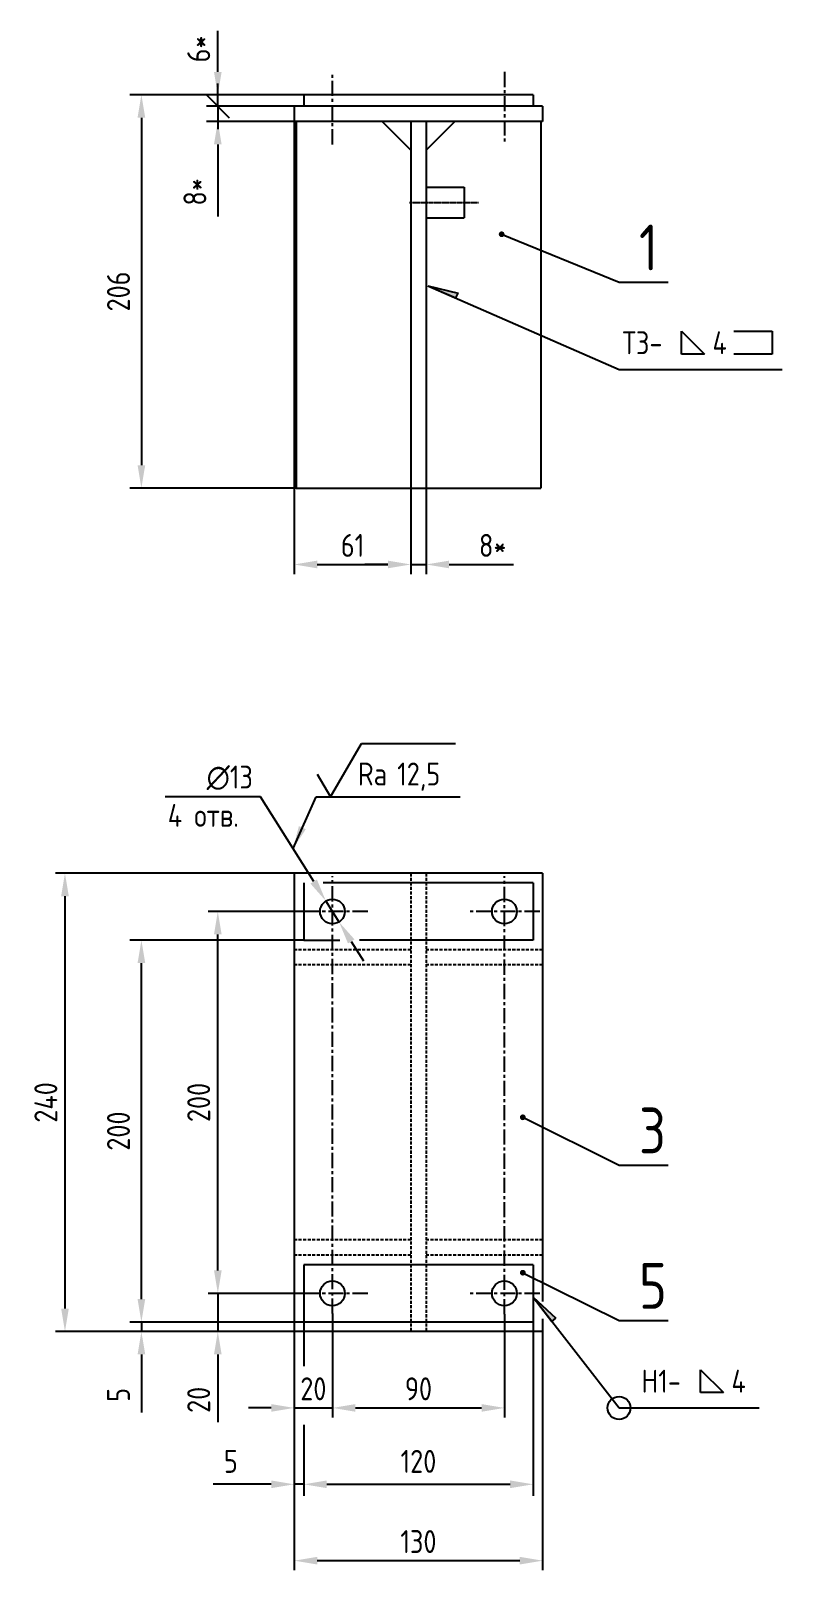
# Model space of a CAD drawing. Header units: millimetres. Extents: x -25976 to -4798, y -663 to 15440.
# Drawn here: x -8041 to -7648, y 6711 to 7517 of the extents above; entities that cross this region are included whole.
import ezdxf

# ---------------------------------------------------------------- set-up
doc = ezdxf.new("R2010")
doc.units = ezdxf.units.MM
doc.header["$LTSCALE"] = 0.25
for name, pattern in [('CENTER', [50.8, 31.75, -6.35, 6.35, -6.35]), ('CENTERX2', [4, 2.5, -0.5, 0.5, -0.5]), ('HIDDEN', [9.525, 6.35, -3.175])]:
    doc.linetypes.add(name, pattern=pattern)
for name, color, linetype in [('Bord', 1, 'Continuous'), ('Cen', 5, 'CENTER'), ('CEN2', 5, 'CENTERX2'), ('Con', 6, 'Continuous'), ('Cont', 6, 'Continuous'), ('Dim', 7, 'Continuous'), ('Hide', 2, 'HIDDEN'), ('Text', 3, 'Continuous')]:
    doc.layers.add(name, color=color, linetype=linetype)
doc.styles.add('Style1', font='romans.shx', dxfattribs={"width": 0.8})
doc.dimstyles.new('Dia_4', dxfattribs={"dimscale": 4, "dimtxt": 3, "dimasz": 3, "dimexe": 1.25, "dimexo": 0, "dimgap": 1, "dimtad": 1, "dimtoh": 1, "dimdec": 3, "dimtxsty": 'Style1', "dimcen": 2.5, "dimclrt": 3, "dimadec": 0, "dimazin": 0, "dimtfac": 1, "dimtdec": 3, "dimtmove": 0, "dimatfit": 2, "dimfxl": 1, "dimarcsym": 0})
doc.dimstyles.new('LIN 4', dxfattribs={"dimscale": 4, "dimtxt": 3, "dimasz": 3, "dimexe": 1.5, "dimexo": 0, "dimgap": 1.5, "dimtad": 1, "dimdec": 0, "dimrnd": 1, "dimdsep": 46, "dimtxsty": 'Style1', "dimcen": 0, "dimdle": 2, "dimclrd": 256, "dimclrt": 3, "dimaunit": 1, "dimadec": 0, "dimazin": 0, "dimtfac": 0.666667, "dimtdec": 0, "dimtmove": 0, "dimatfit": 2, "dimfxl": 1, "dimtvp": 0.833333, "dimtolj": 1, "dimtzin": 0, "dimarcsym": 0})
doc.dimstyles.new('LIN4', dxfattribs={"dimscale": 4, "dimtxt": 3, "dimasz": 3, "dimexe": 1.25, "dimexo": 0, "dimgap": 1, "dimtad": 1, "dimdec": 0, "dimzin": 13, "dimdsep": 46, "dimtxsty": 'Style1', "dimcen": 2.5, "dimclrt": 3, "dimadec": 0, "dimazin": 0, "dimtfac": 1, "dimtofl": 0, "dimtmove": 1, "dimatfit": 3, "dimfxl": 1, "dimtolj": 1, "dimtzin": 13, "dimarcsym": 0})
doc.dimstyles.new('Lin4_', dxfattribs={"dimscale": 4, "dimtxt": 3, "dimasz": 3, "dimexe": 1.25, "dimexo": 0, "dimgap": 1, "dimtad": 1, "dimdec": 3, "dimtxsty": 'Style1', "dimcen": 2.5, "dimclrt": 3, "dimadec": 0, "dimazin": 0, "dimtfac": 1, "dimtdec": 3, "dimtmove": 0, "dimatfit": 3, "dimldrblk": 'DOT', "dimfxl": 1, "dimarcsym": 0})
doc.dimstyles.new('LIN_4', dxfattribs={"dimscale": 4, "dimtxt": 3, "dimasz": 3, "dimexe": 1.5, "dimexo": 0, "dimgap": 1.5, "dimtad": 1, "dimtoh": 1, "dimdec": 1, "dimrnd": 1, "dimtxsty": 'Style1', "dimcen": 0, "dimdle": 2, "dimclrd": 256, "dimclrt": 3, "dimaunit": 1, "dimadec": 0, "dimazin": 0, "dimtm": 0.3, "dimtfac": 0.666667, "dimtdec": 1, "dimtmove": 0, "dimatfit": 2, "dimfxl": 1, "dimtvp": 0.833333, "dimtolj": 1, "dimarcsym": 0})
doc.dimstyles.new('Svarka_4', dxfattribs={"dimscale": 4, "dimtxt": 3, "dimasz": 4, "dimexe": 1.25, "dimexo": 0, "dimgap": 1, "dimtad": 1, "dimtoh": 1, "dimdec": 0, "dimtxsty": 'Style1', "dimblk": 'Arrow', "dimcen": 2.5, "dimclrt": 3, "dimadec": 0, "dimazin": 0, "dimtfac": 1, "dimtdec": 0, "dimtmove": 0, "dimatfit": 3, "dimldrblk": 'Arrow', "dimfxl": 1, "dimarcsym": 0})

# ---------------------------------------------------------------- blocks, each defined once
blk = doc.blocks.new('Arrow')
blk.add_hatch(color=256).paths.add_polyline_path([(0, 0), (-1, 0), (-1, -0.167)])
blk.add_line((-1, 0), (-1, -0.167))
at = {"color": 0, "linetype": 'ByBlock', "lineweight": -2}
for q in [(-1, 0), (-1, -0.167)]:
    blk.add_line((0, 0), q, dxfattribs=at)
blk = doc.blocks.new('svarka01')
at = {"layer": 'Text'}
for p, q in [((8.17, 5), (11.17, 2)), ((8.17, 2), (8.17, 5)), ((15.02, 5), (20.02, 5)), ((20.02, 5), (20.02, 2)), ((11.17, 2), (8.17, 2)), ((20.02, 2), (15.02, 2))]:
    blk.add_line(p, q, dxfattribs=at)
at = {"layer": 'Text', "style": 'Style1', "width": 0.8}
for tag, p in [('Т1-', (0.44, 2)), ('6', (12.22, 2))]:
    blk.add_attdef(tag, p, '', height=3, dxfattribs=at)
blk = doc.blocks.new('_Oblique')
at = {"color": 0, "linetype": 'ByBlock', "lineweight": -2}
blk.add_line((-0.5, -0.5), (0.5, 0.5), dxfattribs=at)
blk = doc.blocks.new('*D238')
at = {"layer": 'Dim', "color": 0, "lineweight": -2, "transparency": 16777216}
for p, q in [((-7943.59, 7495.27), (-7943.59, 7507.27)), ((-7898.59, 7483.27), (-7948.59, 7483.27)), ((-7903.59, 7477.27), (-7948.59, 7477.27)), ((-7943.59, 7477.27), (-7943.59, 7465.27))]:
    blk.add_line(p, q, dxfattribs=at)
at = {"layer": 'Dim', "color": 0, "transparency": 16777216}
blk.add_solid([(-7945.59, 7495.27), (-7941.59, 7495.27), (-7943.59, 7483.27)], dxfattribs=at)
at = {"layer": 'Dim', "color": 0, "lineweight": -2, "transparency": 16777216, "xscale": 12, "yscale": 12, "zscale": 12, "rotation": 90}
blk.add_blockref('_Oblique', (-7943.59, 7477.27), dxfattribs=at)
at = {"layer": 'Dim', "color": 3, "transparency": 16777216, "insert": (-7953.59, 7507.27), "char_height": 12, "attachment_point": 5, "rotation": 90, "style": 'Style1'}
blk.add_mtext('\\A1;6*', dxfattribs=at)
blk = doc.blocks.new('*D239')
at = {"layer": 'Dim', "lineweight": -2, "transparency": 16777216}
for p, q in [((-7943.59, 7477.27), (-7943.59, 7489.27)), ((-7943.59, 7477.27), (-7943.59, 7469.27)), ((-7943.59, 7457.27), (-7943.59, 7419.55))]:
    blk.add_line(p, q, dxfattribs=at)
at = {"layer": 'Dim', "color": 0, "lineweight": -2, "transparency": 16777216}
for p, q in [((-7903.59, 7477.27), (-7949.59, 7477.27)), ((-7903.59, 7469.27), (-7949.59, 7469.27))]:
    blk.add_line(p, q, dxfattribs=at)
at = {"layer": 'Dim', "transparency": 16777216}
blk.add_solid([(-7945.59, 7457.27), (-7941.59, 7457.27), (-7943.59, 7469.27)], dxfattribs=at)
at = {"layer": 'Dim', "lineweight": -2, "transparency": 16777216, "xscale": 12, "yscale": 12, "zscale": 12, "rotation": 270}
blk.add_blockref('_Oblique', (-7943.59, 7477.27), dxfattribs=at)
at = {"layer": 'Dim', "color": 3, "transparency": 16777216, "insert": (-7955.59, 7432.41), "char_height": 12, "attachment_point": 5, "rotation": 90, "style": 'Style1'}
blk.add_mtext('\\A1;8*', dxfattribs=at)
blk = doc.blocks.new('*D240')
at = {"layer": 'Dim', "color": 0, "lineweight": -2, "transparency": 16777216}
for p, q in [((-7898.59, 7483.27), (-7989.59, 7483.27)), ((-7902.59, 7277.27), (-7989.59, 7277.27))]:
    blk.add_line(p, q, dxfattribs=at)
at = {"layer": 'Dim', "lineweight": -2, "transparency": 16777216}
blk.add_line((-7983.59, 7471.27), (-7983.59, 7289.27), dxfattribs=at)
at = {"layer": 'Dim', "transparency": 16777216}
for points in [[(-7985.59, 7471.27), (-7981.59, 7471.27), (-7983.59, 7483.27)], [(-7985.59, 7289.27), (-7981.59, 7289.27), (-7983.59, 7277.27)]]:
    blk.add_solid(points, dxfattribs=at)
at = {"layer": 'Dim', "color": 3, "transparency": 16777216, "insert": (-7995.59, 7380.27), "char_height": 12, "attachment_point": 5, "rotation": 90, "style": 'Style1'}
blk.add_mtext('\\A1;206', dxfattribs=at)
blk = doc.blocks.new('*D241')
at = {"layer": 'Dim', "lineweight": -2, "transparency": 16777216}
for p, q in [((-7983.59, 6852.52), (-7983.59, 6864.52)), ((-7983.59, 6840.52), (-7983.59, 6835.52)), ((-7983.59, 6823.52), (-7983.59, 6793.12))]:
    blk.add_line(p, q, dxfattribs=at)
at = {"layer": 'Dim', "color": 0, "lineweight": -2, "transparency": 16777216}
for p, q in [((-7898.59, 6840.52), (-7989.59, 6840.52)), ((-7903.59, 6835.52), (-7989.59, 6835.52))]:
    blk.add_line(p, q, dxfattribs=at)
at = {"layer": 'Dim', "transparency": 16777216}
for points in [[(-7985.59, 6852.52), (-7981.59, 6852.52), (-7983.59, 6840.52)], [(-7985.59, 6823.52), (-7981.59, 6823.52), (-7983.59, 6835.52)]]:
    blk.add_solid(points, dxfattribs=at)
at = {"layer": 'Dim', "color": 3, "transparency": 16777216, "insert": (-7995.59, 6802.32), "char_height": 12, "attachment_point": 5, "rotation": 90, "style": 'Style1'}
blk.add_mtext('\\A1;5', dxfattribs=at)
blk = doc.blocks.new('*D242')
at = {"layer": 'Dim', "color": 0, "lineweight": -2, "transparency": 16777216}
for p, q in [((-7898.59, 7040.52), (-7989.59, 7040.52)), ((-7898.59, 6840.52), (-7989.59, 6840.52))]:
    blk.add_line(p, q, dxfattribs=at)
at = {"layer": 'Dim', "lineweight": -2, "transparency": 16777216}
blk.add_line((-7983.59, 6852.52), (-7983.59, 7028.52), dxfattribs=at)
at = {"layer": 'Dim', "transparency": 16777216}
for points in [[(-7985.59, 7028.52), (-7981.59, 7028.52), (-7983.59, 7040.52)], [(-7985.59, 6852.52), (-7981.59, 6852.52), (-7983.59, 6840.52)]]:
    blk.add_solid(points, dxfattribs=at)
at = {"layer": 'Dim', "color": 3, "transparency": 16777216, "insert": (-7995.59, 6940.52), "char_height": 12, "attachment_point": 5, "rotation": 90, "style": 'Style1'}
blk.add_mtext('\\A1;200', dxfattribs=at)
blk = doc.blocks.new('*D243')
at = {"layer": 'Dim', "color": 0, "lineweight": -2, "transparency": 16777216}
for p, q in [((-7903.59, 6835.52), (-7903.59, 6749.52)), ((-7898.59, 6786.63), (-7898.59, 6749.52))]:
    blk.add_line(p, q, dxfattribs=at)
at = {"layer": 'Dim', "lineweight": -2, "transparency": 16777216}
for p, q in [((-7915.59, 6755.52), (-7945.99, 6755.52)), ((-7898.59, 6755.52), (-7903.59, 6755.52)), ((-7886.59, 6755.52), (-7874.59, 6755.52))]:
    blk.add_line(p, q, dxfattribs=at)
at = {"layer": 'Dim', "transparency": 16777216}
for points in [[(-7915.59, 6757.52), (-7915.59, 6753.52), (-7903.59, 6755.52)], [(-7886.59, 6757.52), (-7886.59, 6753.52), (-7898.59, 6755.52)]]:
    blk.add_solid(points, dxfattribs=at)
at = {"layer": 'Dim', "color": 3, "transparency": 16777216, "insert": (-7936.79, 6767.52), "char_height": 12, "attachment_point": 5, "style": 'Style1'}
blk.add_mtext('\\A1;5', dxfattribs=at)
blk = doc.blocks.new('*D244')
at = {"layer": 'Dim', "color": 0, "lineweight": -2, "transparency": 16777216}
for p, q in [((-7778.59, 6840.52), (-7778.59, 6749.52)), ((-7898.59, 6786.63), (-7898.59, 6749.52))]:
    blk.add_line(p, q, dxfattribs=at)
at = {"layer": 'Dim', "lineweight": -2, "transparency": 16777216}
blk.add_line((-7886.59, 6755.52), (-7790.59, 6755.52), dxfattribs=at)
at = {"layer": 'Dim', "transparency": 16777216}
for points in [[(-7886.59, 6757.52), (-7886.59, 6753.52), (-7898.59, 6755.52)], [(-7790.59, 6757.52), (-7790.59, 6753.52), (-7778.59, 6755.52)]]:
    blk.add_solid(points, dxfattribs=at)
at = {"layer": 'Dim', "color": 3, "transparency": 16777216, "insert": (-7838.59, 6767.52), "char_height": 12, "attachment_point": 5, "style": 'Style1'}
blk.add_mtext('\\A1;120', dxfattribs=at)
blk = doc.blocks.new('*D245')
at = {"layer": 'Dim', "color": 0, "lineweight": -2, "transparency": 16777216}
for p, q in [((-7943.59, 6867.52), (-7943.59, 6879.52)), ((-7896.09, 6855.52), (-7948.59, 6855.52)), ((-7943.59, 6855.52), (-7943.59, 6835.52)), ((-7903.59, 6835.52), (-7948.59, 6835.52)), ((-7943.59, 6823.52), (-7943.59, 6787.98))]:
    blk.add_line(p, q, dxfattribs=at)
at = {"layer": 'Dim', "color": 0, "transparency": 16777216}
for points in [[(-7945.59, 6867.52), (-7941.59, 6867.52), (-7943.59, 6855.52)], [(-7945.59, 6823.52), (-7941.59, 6823.52), (-7943.59, 6835.52)]]:
    blk.add_solid(points, dxfattribs=at)
at = {"layer": 'Dim', "color": 3, "transparency": 16777216, "insert": (-7953.59, 6799.75), "char_height": 12, "attachment_point": 5, "rotation": 90, "style": 'Style1'}
blk.add_mtext('\\A1;20', dxfattribs=at)
blk = doc.blocks.new('_Dot')
at = {"color": 0, "linetype": 'ByBlock', "lineweight": -2}
blk.add_line((-0.5, 0), (-1, 0), dxfattribs=at)
at = {"color": 0, "linetype": 'ByBlock', "const_width": 0.5}
blk.add_lwpolyline([(-0.25, 0, 1), (0.25, 0, 1)], format="xyb", close=True, dxfattribs=at)
blk = doc.blocks.new('*D246')
at = {"layer": 'Dim', "color": 0, "lineweight": -2, "transparency": 16777216}
for p, q in [((-7896.09, 7055.52), (-7948.59, 7055.52)), ((-7943.59, 6867.52), (-7943.59, 7043.52)), ((-7896.09, 6855.52), (-7948.59, 6855.52))]:
    blk.add_line(p, q, dxfattribs=at)
at = {"layer": 'Dim', "color": 0, "transparency": 16777216}
for points in [[(-7945.59, 7043.52), (-7941.59, 7043.52), (-7943.59, 7055.52)], [(-7945.59, 6867.52), (-7941.59, 6867.52), (-7943.59, 6855.52)]]:
    blk.add_solid(points, dxfattribs=at)
at = {"layer": 'Dim', "color": 3, "transparency": 16777216, "insert": (-7953.59, 6955.52), "char_height": 12, "attachment_point": 5, "rotation": 90, "style": 'Style1'}
blk.add_mtext('200', dxfattribs=at)
blk = doc.blocks.new('*D247')
at = {"layer": 'Dim', "color": 0, "lineweight": -2, "transparency": 16777216}
for p, q in [((-7883.59, 6844.94), (-7883.59, 6790.52)), ((-7903.59, 6835.52), (-7903.59, 6790.52)), ((-7915.59, 6795.52), (-7927.59, 6795.52)), ((-7903.59, 6795.52), (-7883.59, 6795.52)), ((-7871.59, 6795.52), (-7859.59, 6795.52))]:
    blk.add_line(p, q, dxfattribs=at)
at = {"layer": 'Dim', "color": 0, "transparency": 16777216}
for points in [[(-7915.59, 6797.52), (-7915.59, 6793.52), (-7903.59, 6795.52)], [(-7871.59, 6797.52), (-7871.59, 6793.52), (-7883.59, 6795.52)]]:
    blk.add_solid(points, dxfattribs=at)
at = {"layer": 'Dim', "color": 3, "transparency": 16777216, "insert": (-7893.59, 6805.52), "char_height": 12, "attachment_point": 5, "style": 'Style1'}
blk.add_mtext('20', dxfattribs=at)
blk = doc.blocks.new('*D248')
at = {"layer": 'Dim', "color": 0, "lineweight": -2, "transparency": 16777216}
for p, q in [((-7883.59, 6844.94), (-7883.59, 6790.52)), ((-7793.59, 6844.59), (-7793.59, 6790.52)), ((-7871.59, 6795.52), (-7805.59, 6795.52))]:
    blk.add_line(p, q, dxfattribs=at)
at = {"layer": 'Dim', "color": 0, "transparency": 16777216}
for points in [[(-7871.59, 6797.52), (-7871.59, 6793.52), (-7883.59, 6795.52)], [(-7805.59, 6797.52), (-7805.59, 6793.52), (-7793.59, 6795.52)]]:
    blk.add_solid(points, dxfattribs=at)
at = {"layer": 'Dim', "color": 3, "transparency": 16777216, "insert": (-7838.59, 6805.52), "char_height": 12, "attachment_point": 5, "style": 'Style1'}
blk.add_mtext('90', dxfattribs=at)
blk = doc.blocks.new('svarka04')
at = {"layer": 'Text'}
blk.add_circle((0, 0), 1.5, dxfattribs=at)
blk = doc.blocks.new('*D249')
at = {"layer": 'Dim', "color": 0, "lineweight": -2, "transparency": 16777216}
for p, q in [((-7921.21, 7115.52), (-7949.44, 7115.52)), ((-7893.42, 7071.19), (-7921.21, 7115.52)), ((-7880.14, 7050.01), (-7887.05, 7061.03)), ((-7873.76, 7039.85), (-7867.39, 7029.68))]:
    blk.add_line(p, q, dxfattribs=at)
at = {"layer": 'Dim', "color": 0, "transparency": 16777216}
for points in [[(-7891.73, 7072.26), (-7895.11, 7070.13), (-7887.05, 7061.03)], [(-7872.07, 7040.91), (-7875.46, 7038.78), (-7880.14, 7050.01)]]:
    blk.add_solid(points, dxfattribs=at)
at = {"layer": 'Dim', "color": 3, "transparency": 16777216, "insert": (-7937.33, 7125.52), "char_height": 12, "attachment_point": 5, "style": 'Style1'}
blk.add_mtext('∅13', dxfattribs=at)
blk = doc.blocks.new('sherISO_01')
at = {"layer": 'Text'}
blk.add_line((4.04, 7), (16.36, 7), dxfattribs=at)
blk.add_lwpolyline([(-1.73, 3), (0, 0), (4.04, 7)], dxfattribs=at)
at = {"layer": 'Text', "style": 'Style1', "width": 0.8}
blk.add_text('Ra', height=3, dxfattribs=at).set_placement((3.58, 1.5))
blk.add_attdef('12,5', (8.73, 1.5), '', height=3, dxfattribs=at)
blk = doc.blocks.new('*D250')
at = {"layer": 'Dim', "color": 0, "lineweight": -2, "transparency": 16777216}
for p, q in [((-7903.59, 7469.27), (-7903.59, 7232.27)), ((-7842.59, 7277.27), (-7842.59, 7232.27)), ((-7891.59, 7237.27), (-7854.59, 7237.27))]:
    blk.add_line(p, q, dxfattribs=at)
at = {"layer": 'Dim', "color": 0, "transparency": 16777216}
for points in [[(-7891.59, 7239.27), (-7891.59, 7235.27), (-7903.59, 7237.27)], [(-7854.59, 7239.27), (-7854.59, 7235.27), (-7842.59, 7237.27)]]:
    blk.add_solid(points, dxfattribs=at)
at = {"layer": 'Dim', "color": 3, "transparency": 16777216, "insert": (-7873.09, 7247.27), "char_height": 12, "attachment_point": 5, "style": 'Style1'}
blk.add_mtext('61', dxfattribs=at)
blk = doc.blocks.new('*D251')
at = {"layer": 'Dim', "color": 0, "lineweight": -2, "transparency": 16777216}
for p, q in [((-7842.59, 7277.27), (-7842.59, 7232.27)), ((-7834.59, 7277.27), (-7834.59, 7232.27)), ((-7854.59, 7237.27), (-7866.59, 7237.27)), ((-7842.59, 7237.27), (-7834.59, 7237.27)), ((-7822.59, 7237.27), (-7788.88, 7237.27))]:
    blk.add_line(p, q, dxfattribs=at)
at = {"layer": 'Dim', "color": 0, "transparency": 16777216}
for points in [[(-7854.59, 7239.27), (-7854.59, 7235.27), (-7842.59, 7237.27)], [(-7822.59, 7239.27), (-7822.59, 7235.27), (-7834.59, 7237.27)]]:
    blk.add_solid(points, dxfattribs=at)
at = {"layer": 'Dim', "color": 3, "transparency": 16777216, "insert": (-7799.74, 7247.27), "char_height": 12, "attachment_point": 5, "style": 'Style1'}
blk.add_mtext('8*', dxfattribs=at)
blk = doc.blocks.new('*D231')
at = {"layer": 'Dim', "color": 0, "lineweight": -2, "transparency": 16777216}
for p, q in [((-7978.63, 7075.52), (-8028.59, 7075.52)), ((-8023.59, 7063.52), (-8023.59, 6847.52)), ((-7903.59, 6835.52), (-8028.59, 6835.52))]:
    blk.add_line(p, q, dxfattribs=at)
at = {"layer": 'Dim', "color": 0, "transparency": 16777216}
for points in [[(-8025.59, 7063.52), (-8021.59, 7063.52), (-8023.59, 7075.52)], [(-8025.59, 6847.52), (-8021.59, 6847.52), (-8023.59, 6835.52)]]:
    blk.add_solid(points, dxfattribs=at)
at = {"layer": 'Dim', "color": 3, "transparency": 16777216, "insert": (-8033.59, 6955.52), "char_height": 12, "attachment_point": 5, "rotation": 90, "style": 'Style1'}
blk.add_mtext('240', dxfattribs=at)
blk = doc.blocks.new('*D232')
at = {"layer": 'Dim', "color": 0, "lineweight": -2, "transparency": 16777216}
for p, q in [((-7903.59, 6835.52), (-7903.59, 6710.52)), ((-7773.59, 6835.52), (-7773.59, 6710.52)), ((-7891.59, 6715.52), (-7785.59, 6715.52))]:
    blk.add_line(p, q, dxfattribs=at)
at = {"layer": 'Dim', "color": 0, "transparency": 16777216}
for points in [[(-7891.59, 6717.52), (-7891.59, 6713.52), (-7903.59, 6715.52)], [(-7785.59, 6717.52), (-7785.59, 6713.52), (-7773.59, 6715.52)]]:
    blk.add_solid(points, dxfattribs=at)
at = {"layer": 'Dim', "color": 3, "transparency": 16777216, "insert": (-7838.59, 6725.52), "char_height": 12, "attachment_point": 5, "style": 'Style1'}
blk.add_mtext('130', dxfattribs=at)

msp = doc.modelspace()

# ---------------------------------------------------------------- linework, layer by layer
at = {"layer": 'Cen'}
for p, q in [((-7883.59221, 7457.26886), (-7883.59221, 7495.26886)), ((-7793.59221, 7495.26886), (-7793.59221, 7457.26886)), ((-7883.59221, 6844.94177), (-7883.59221, 7074.02042)), ((-7793.59221, 6844.58953), (-7793.59221, 7074.02042)), ((-7865.09221, 7055.52042), (-7902.09221, 7055.52042)), ((-7775.09221, 7055.52042), (-7812.09221, 7055.52042)), ((-7865.09221, 6855.52042), (-7902.09221, 6855.52042)), ((-7775.09221, 6855.52042), (-7812.09221, 6855.52042))]:
    msp.add_line(p, q, dxfattribs=at)
at = {"layer": 'CEN2'}
msp.add_line((-7843.3323, 7426.84579), (-7807.07838, 7426.84579), dxfattribs=at)
at = {"layer": 'Con'}
for p, q in [((-7898.59221, 7483.26886), (-7898.59221, 7477.26886)), ((-7903.59221, 7477.26886), (-7903.59221, 7469.26886)), ((-7773.59221, 7477.26886), (-7773.59221, 7469.26886)), ((-7898.59221, 7040.52042), (-7879.65228, 7040.52042))]:
    msp.add_line(p, q, dxfattribs=at)
at = {"layer": 'Cont'}
for p, q in [((-7898.59221, 7483.26886), (-7898.59221, 7477.26886)), ((-7778.59221, 7483.26886), (-7898.59221, 7483.26886)), ((-7773.59221, 7477.26886), (-7903.59221, 7477.26886)), ((-7773.59221, 7469.26886), (-7903.59221, 7469.26886)), ((-7834.59221, 7454.26886), (-7819.59221, 7469.26886))]:
    msp.add_line(p, q, dxfattribs=at)
at = {"layer": 'Cont', "ltscale": 0.155}
for p, q in [((-7778.59221, 7483.26886), (-7778.59221, 7477.26886)), ((-7773.59221, 7477.26886), (-7773.59221, 7469.26886)), ((-7902.59221, 7469.26886), (-7902.59221, 7277.26886)), ((-7857.59221, 7469.26886), (-7842.59221, 7454.26886)), ((-7842.59221, 7469.26886), (-7842.59221, 7277.26886)), ((-7834.59221, 7469.26886), (-7834.59221, 7277.26886)), ((-7774.59221, 7469.26886), (-7774.59221, 7277.26886)), ((-7834.59221, 7434.84579), (-7814.59221, 7434.84579)), ((-7814.59221, 7434.84579), (-7814.59221, 7418.84579)), ((-7834.59221, 7418.84579), (-7814.59221, 7418.84579)), ((-7902.59221, 7277.26886), (-7774.59221, 7277.26886)), ((-7773.59221, 7075.52042), (-7903.59221, 7075.52042)), ((-7903.59221, 7075.52042), (-7903.59221, 6835.52042)), ((-7773.59221, 7075.52042), (-7773.59221, 6851.32135)), ((-7898.59221, 7070.52042), (-7898.59221, 7040.52042)), ((-7778.59221, 7070.52042), (-7888.42261, 7070.52042)), ((-7778.59221, 7070.52042), (-7778.59221, 7040.52042)), ((-7778.59221, 7040.52042), (-7869.52566, 7040.52042)), ((-7778.59221, 6870.52042), (-7898.59221, 6870.52042)), ((-7898.59221, 6870.52042), (-7898.59221, 6840.52042)), ((-7778.59221, 6870.52042), (-7778.59221, 6840.52042)), ((-7778.59221, 6840.52042), (-7898.59221, 6840.52042)), ((-7773.59221, 6842.11102), (-7773.59221, 6835.52042)), ((-7773.59221, 6835.52042), (-7903.59221, 6835.52042))]:
    msp.add_line(p, q, dxfattribs=at)
at = {"layer": 'Cont'}
for centre in [(-7883.59221, 7055.52042), (-7793.59221, 7055.52042), (-7883.59221, 6855.52042), (-7793.59221, 6855.52042)]:
    msp.add_circle(centre, 6.5, dxfattribs=at)
at = {"layer": 'Dim'}
for p, q in [((-7943.59221, 7507.26886), (-7943.59221, 7516.79039)), ((-7949.44057, 7115.52042), (-7971.22696, 7115.52042)), ((-7903.59221, 7075.52042), (-7978.63078, 7075.52042)), ((-7898.59221, 6840.52042), (-7898.59221, 6817.4512))]:
    msp.add_line(p, q, dxfattribs=at)
at = {"layer": 'Hide'}
for p, q in [((-7842.59221, 7075.52042), (-7842.59221, 6835.52042)), ((-7834.59221, 7075.52042), (-7834.59221, 6835.52042)), ((-7842.59221, 7035.52042), (-7903.59221, 7035.52042)), ((-7773.59221, 7035.52042), (-7834.59221, 7035.52042)), ((-7842.59221, 7027.52042), (-7903.59221, 7027.52042)), ((-7773.59221, 7027.52042), (-7834.59221, 7027.52042)), ((-7842.59221, 6883.52042), (-7903.59221, 6883.52042)), ((-7773.59221, 6883.52042), (-7834.59221, 6883.52042)), ((-7842.59221, 6875.52042), (-7903.59221, 6875.52042)), ((-7773.59221, 6875.52042), (-7834.59221, 6875.52042))]:
    msp.add_line(p, q, dxfattribs=at)
at = {"layer": 'Text'}
for p, q in [((-7690.98752, 6815.5094), (-7678.98752, 6803.5094)), ((-7690.98752, 6803.5094), (-7690.98752, 6815.5094)), ((-7678.98752, 6803.5094), (-7690.98752, 6803.5094))]:
    msp.add_line(p, q, dxfattribs=at)

# ---------------------------------------------------------------- block references
at = {"layer": 'Dim', "xscale": 4, "yscale": 4, "zscale": 4}
for name, p, values in [('svarka01', (-7733.59221, 7339.39433), {'Т1-': 'Т3-', '6': '4'}), ('sherISO_01', (-7884.62653, 7115.52042), {'12,5': '12,5'})]:
    msp.add_blockref(name, p, dxfattribs=at).add_auto_attribs(values)
msp.add_blockref('svarka04', (-7733.59221, 6795.52042), dxfattribs=at)

# ---------------------------------------------------------------- texts
at = {"layer": 'Dim', "color": 6, "char_height": 24, "attachment_point": 4, "style": 'Style1'}
for s, insert in [('1', (-7723.15545, 7403.30074)), ('3', (-7723.15545, 6940.81173)), ('5', (-7723.15545, 6859.42683))]:
    msp.add_mtext(s, dxfattribs=dict(at, insert=insert))
at = {"layer": 'Text', "ltscale": 1.5, "style": 'Style1', "width": 0.8}
msp.add_text('4 отв.', height=12, dxfattribs=at).set_placement((-7969.78095, 7099.87322))
at = {"layer": 'Text', "style": 'Style1', "width": 0.8}
for tag, p, s in [('Н1-', (-7721.9001, 6803.51292), 'Т1-'), ('4', (-7674.78867, 6803.51292), '6')]:
    msp.add_attdef(tag, p, s, height=12, dxfattribs=at)

# ---------------------------------------------------------------- dimensions: what is measured, and where the dimension line sits
at = {"layer": 'Dim'}
dim = msp.add_linear_dim(base=(-7943.59221, 7477.26886), p1=(-7898.59221, 7483.26886), p2=(-7903.59221, 7477.26886), angle=90, text='<>*', dimstyle='LIN4', override={"dimblk2": 'Oblique', "dimsah": 1, "dimtm": 0.3, "dimtfac": 0.666667, "dimtdec": 1, "dimtzin": 8}, dxfattribs=at)
dim.commit()
dim.dimension.update_dxf_attribs({"geometry": '*D238', "text_midpoint": (-7943.59221, 7507.26886), "dimtype": 160})
for base, p1, p2, dimstyle, picture, middle in [((-7983.59221, 7277.26886), (-7898.59221, 7483.26886), (-7902.59221, 7277.26886), 'LIN_4', '*D240', (-7995.59221, 7380.26886)), ((-8023.59221, 6835.52042), (-7978.63078, 7075.52042), (-7903.59221, 6835.52042), 'Dia_4', '*D231', (-8033.59221, 6955.52042)), ((-7943.59221, 7055.52042), (-7896.09221, 6855.52042), (-7896.09221, 7055.52042), 'Lin4_', '*D246', (-7953.59221, 6955.52042)), ((-7983.59221, 7040.52042), (-7898.59221, 6840.52042), (-7898.59221, 7040.52042), 'LIN_4', '*D242', (-7995.59221, 6940.52042))]:
    dim = msp.add_linear_dim(base=base, p1=p1, p2=p2, angle=90, dimstyle=dimstyle, dxfattribs=at)
    dim.commit()
    dim.dimension.update_dxf_attribs({"geometry": picture, "text_midpoint": middle})
dim = msp.add_linear_dim(base=(-7943.59221, 7469.26886), p1=(-7903.59221, 7477.26886), p2=(-7903.59221, 7469.26886), angle=90, text='<>*', dimstyle='LIN 4', override={"dimblk1": 'Oblique', "dimsah": 1, "dimtol": 0, "dimlim": 0, "dimtp": 0, "dimtm": 0.3, "dimtfac": 0.666667, "dimtdec": 1, "dimtolj": 1, "dimtzin": 8}, dxfattribs=at)
dim.commit()
dim.dimension.update_dxf_attribs({"geometry": '*D239', "text_midpoint": (-7955.59221, 7432.41172)})
for base, p1, p2, dimstyle, picture, middle in [((-7842.59221, 7237.26886), (-7903.59221, 7469.26886), (-7842.59221, 7277.26886), 'Dia_4', '*D250', (-7873.09221, 7247.26886)), ((-7778.59221, 6755.52042), (-7898.59221, 6786.62649), (-7778.59221, 6840.52042), 'LIN_4', '*D244', (-7838.59221, 6767.52042)), ((-7793.59221, 6795.52042), (-7883.59221, 6844.94177), (-7793.59221, 6844.58953), 'Lin4_', '*D248', (-7838.59221, 6805.52042)), ((-7773.59221, 6715.52042), (-7903.59221, 6835.52042), (-7773.59221, 6835.52042), 'Dia_4', '*D232', (-7838.59221, 6725.52042))]:
    dim = msp.add_linear_dim(base=base, p1=p1, p2=p2, dimstyle=dimstyle, dxfattribs=at)
    dim.commit()
    dim.dimension.update_dxf_attribs({"geometry": picture, "text_midpoint": middle})
dim = msp.add_linear_dim(base=(-7834.59221, 7237.26886), p1=(-7842.59221, 7277.26886), p2=(-7834.59221, 7277.26886), text='<>*', dimstyle='Dia_4', dxfattribs=at)
dim.commit()
dim.dimension.update_dxf_attribs({"geometry": '*D251', "text_midpoint": (-7799.73507, 7247.26886)})
dim = msp.add_diameter_dim_2p(p1=(-7880.13932, 7050.01338), p2=(-7887.04511, 7061.02746), dimstyle='Dia_4', dxfattribs=at)
dim.commit()
dim.dimension.update_dxf_attribs({"geometry": '*D249', "text_midpoint": (-7937.32628, 7115.52042), "dimtype": 163})
for base, p2, dimstyle, override, picture, middle in [((-7943.59221, 6855.52042), (-7896.09221, 6855.52042), 'Lin4_', {"dimtm": 0.3, "dimtfac": 0.666667, "dimtdec": 1, "dimtolj": 1}, '*D245', (-7943.59221, 6799.74899)), ((-7983.59221, 6840.52042), (-7898.59221, 6840.52042), 'LIN 4', {"dimtm": 0.3, "dimtdec": 1, "dimtzin": 8}, '*D241', (-7983.59221, 6802.32042))]:
    dim = msp.add_linear_dim(base=base, p1=(-7903.59221, 6835.52042), p2=p2, angle=90, dimstyle=dimstyle, override=override, dxfattribs=at)
    dim.commit()
    dim.dimension.update_dxf_attribs({"geometry": picture, "text_midpoint": middle, "dimtype": 160})
for base, p2, dimstyle, picture, middle in [((-7883.59221, 6795.52042), (-7883.59221, 6844.94177), 'Lin4_', '*D247', (-7893.59221, 6795.52042)), ((-7898.59221, 6755.52042), (-7898.59221, 6786.62649), 'LIN_4', '*D243', (-7936.79221, 6755.52042))]:
    dim = msp.add_linear_dim(base=base, p1=(-7903.59221, 6835.52042), p2=p2, dimstyle=dimstyle, dxfattribs=at)
    dim.commit()
    dim.dimension.update_dxf_attribs({"geometry": picture, "text_midpoint": middle, "dimtype": 160})

# ---------------------------------------------------------------- leaders
at = {"layer": 'Bord'}
for points in [[(-7795.04458, 7410.21584), (-7733.59221, 7385.16375), (-7707.96102, 7385.16375)], [(-7783.98878, 6947.72683), (-7733.59221, 6922.67475), (-7707.96102, 6922.67475)], [(-7783.98878, 6866.34193), (-7733.59221, 6841.28985), (-7707.96102, 6841.28985)]]:
    msp.add_leader(points, dimstyle='LIN_4', override={"dimldrblk": 'DotSmall'}, dxfattribs=at)
at = {"layer": 'Dim'}
for points, dimstyle in [([(-7833.59221, 7383.29698), (-7733.59221, 7339.39433), (-7648.21994, 7339.39433)], 'Svarka_4'), ([(-7904.23548, 7088.44447), (-7892.19594, 7115.52042), (-7816.7757, 7115.52042)], 'Dia_4'), ([(-7778.59221, 6853.48644), (-7733.59221, 6795.52042), (-7660.25403, 6795.52042)], 'Svarka_4')]:
    msp.add_leader(points, dimstyle=dimstyle, dxfattribs=at)

doc.saveas('drawing.dxf')
